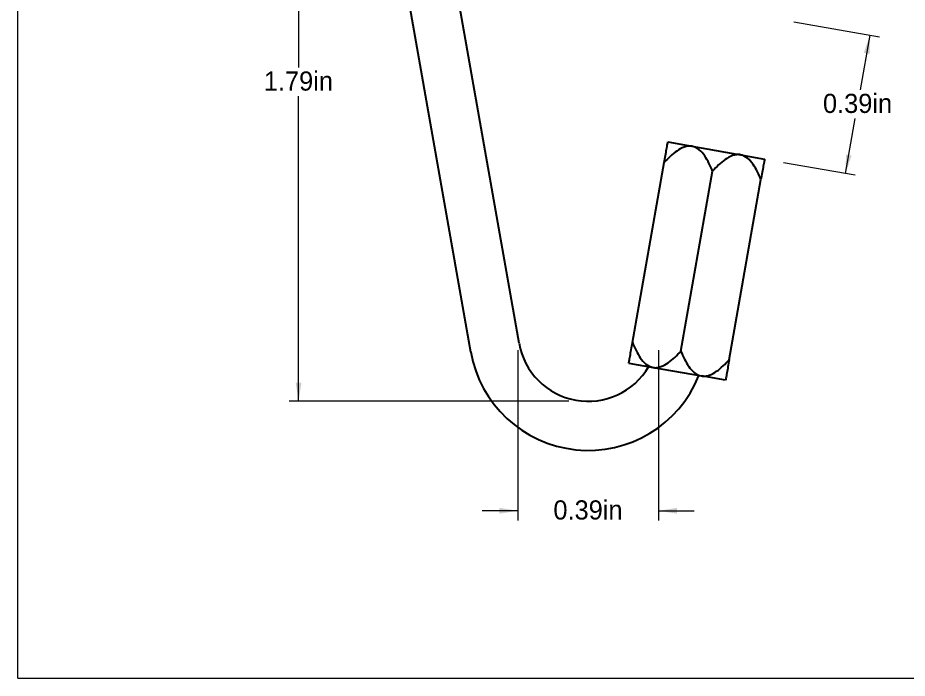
# Model space of a CAD drawing. Header units: inches. Extents: x 0.11 to 4.62, y 0.11 to 3.55.
# Drawn here: x 0.108 to 2.602, y 0.108 to 1.96 of the extents above; entities that cross this region are included whole.
import ezdxf

# ---------------------------------------------------------------- set-up
doc = ezdxf.new("R2010")
doc.units = ezdxf.units.IN
doc.header["$LTSCALE"] = 0.43009
doc.header["$MEASUREMENT"] = 0
doc.linetypes.add('SLD-Solid', pattern=[0])
doc.styles.add('SLDTEXTSTYLE0', font='ARIAL.TTF', dxfattribs={"width": 0.948})
doc.dimstyles.new('SLDDIMSTYLE0', dxfattribs={"dimtxt": 0.052186, "dimasz": 0.052186, "dimexe": 0, "dimexo": 0.0625, "dimgap": 0.013047, "dimtad": 0, "dimtih": 1, "dimtoh": 1, "dimrnd": 1e-09, "dimdsep": 46, "dimtxsty": 'SLDTEXTSTYLE0', "dimsah": 1, "dimcen": 0.09, "dimadec": 0, "dimazin": 2, "dimtfac": 1, "dimtofl": 0, "dimtmove": 0, "dimatfit": 3, "dimfxl": 1, "dimfrac": 2, "dimtolj": 1, "dimtzin": 12, "dimarcsym": 0})
doc.dimstyles.new('SLDDIMSTYLE1', dxfattribs={"dimtxt": 0.052186, "dimasz": 0.052186, "dimexe": 0, "dimexo": 0.0625, "dimgap": 0.013047, "dimtad": 0, "dimtih": 1, "dimtoh": 1, "dimrnd": 1e-09, "dimzin": 12, "dimdsep": 46, "dimtxsty": 'SLDTEXTSTYLE0', "dimsah": 1, "dimcen": 0.09, "dimadec": 0, "dimazin": 3, "dimtfac": 1, "dimtofl": 0, "dimtmove": 0, "dimatfit": 3, "dimfxl": 1, "dimfrac": 2, "dimtolj": 1, "dimtzin": 12, "dimarcsym": 0})
doc.dimstyles.new('SLDDIMSTYLE2', dxfattribs={"dimtxt": 0.052186, "dimasz": 0.052186, "dimexe": 0, "dimexo": 0.0625, "dimgap": 0.013047, "dimtad": 0, "dimtih": 1, "dimtoh": 1, "dimrnd": 1e-09, "dimdsep": 46, "dimtxsty": 'SLDTEXTSTYLE0', "dimsah": 1, "dimcen": 0.09, "dimadec": 0, "dimazin": 2, "dimtfac": 1, "dimtmove": 0, "dimatfit": 0, "dimfxl": 1, "dimfrac": 2, "dimtolj": 1, "dimtzin": 12, "dimarcsym": 0})

# ---------------------------------------------------------------- blocks, each defined once
blk = doc.blocks.new('_D')
at = {"color": 7, "linetype": 'SLD-Solid', "lineweight": 18}
for p, q in [((2.2846, 1.9487), (2.5241, 1.9065)), ((2.4976, 1.9112), (2.4705, 1.7574)), ((2.4293, 1.5234), (2.4564, 1.6772)), ((2.255, 1.5541), (2.4558, 1.5188))]:
    blk.add_line(p, q, dxfattribs=at)
for points in [[(2.4976, 1.9112), (2.4806, 1.8612), (2.4965, 1.8584)], [(2.4293, 1.5234), (2.4462, 1.5734), (2.4304, 1.5762)]]:
    blk.add_solid(points, dxfattribs=at)
at = {"color": 7, "linetype": 'SLD-Solid', "lineweight": 18, "insert": (2.3659, 1.7465), "char_height": 0.05376, "attachment_point": 1, "style": 'SLDTEXTSTYLE0'}
blk.add_mtext('0.39in', dxfattribs=at)
blk = doc.blocks.new('_D_1')
at = {"color": 7, "linetype": 'SLD-Solid', "lineweight": 18}
for p, q in [((1.6535, 2.6755), (0.8683, 2.6755)), ((0.8951, 2.6755), (0.8951, 1.82)), ((0.8951, 0.8841), (0.8951, 1.7399)), ((1.6535, 0.8841), (0.8683, 0.8841))]:
    blk.add_line(p, q, dxfattribs=at)
for points in [[(0.8951, 2.6755), (0.8871, 2.6233), (0.9032, 2.6233)], [(0.8951, 0.8841), (0.9032, 0.9363), (0.8871, 0.9363)]]:
    blk.add_solid(points, dxfattribs=at)
at = {"color": 7, "linetype": 'SLD-Solid', "lineweight": 18, "insert": (0.7976, 1.8092), "char_height": 0.05376, "attachment_point": 1, "style": 'SLDTEXTSTYLE0'}
blk.add_mtext('1.79in', dxfattribs=at)
blk = doc.blocks.new('_D_2')
at = {"color": 7, "linetype": 'SLD-Solid', "lineweight": 18}
for p, q in [((1.5105, 1.0272), (1.5105, 0.5502)), ((1.9042, 1.0272), (1.9042, 0.5502)), ((1.5105, 0.5771), (1.4101, 0.5771)), ((1.9042, 0.5771), (2.0045, 0.5771))]:
    blk.add_line(p, q, dxfattribs=at)
for points in [[(1.5105, 0.5771), (1.4583, 0.5851), (1.4583, 0.569)], [(1.9042, 0.5771), (1.9563, 0.569), (1.9563, 0.5851)]]:
    blk.add_solid(points, dxfattribs=at)
at = {"color": 7, "linetype": 'SLD-Solid', "lineweight": 18, "insert": (1.6098, 0.6063), "char_height": 0.05376, "attachment_point": 1, "style": 'SLDTEXTSTYLE0'}
blk.add_mtext('0.39in', dxfattribs=at)

msp = doc.modelspace()

# ---------------------------------------------------------------- linework, layer by layer
at = {"color": 7, "linetype": 'SLD-Solid', "lineweight": 18}
for q in [(0.1075, 3.5482), (4.6235, 0.1075)]:
    msp.add_line((0.1075, 0.1075), q, dxfattribs=at)
at = {"color": 7, "linetype": 'SLD-Solid', "lineweight": 25}
for p, q in [((1.5134, 1.0468), (1.3099, 2.2019)), ((1.1742, 2.178), (1.3777, 1.0229)), ((1.9307, 1.6113), (1.9985, 1.5993)), ((1.9985, 1.5993), (2.1342, 1.5754)), ((2.1342, 1.5754), (2.2021, 1.5635)), ((1.8315, 1.0486), (1.9205, 1.5536)), ((1.9672, 1.0247), (2.0562, 1.5297)), ((2.1029, 1.0008), (2.1919, 1.5058)), ((1.8214, 0.9909), (1.8892, 0.979)), ((1.8892, 0.979), (2.0249, 0.9551)), ((2.0928, 0.9431), (2.0249, 0.9551))]:
    msp.add_line(p, q, dxfattribs=at)
for radius, end in [(0.3346, 338.1243), (0.1969, 329.5182)]:
    msp.add_arc((1.7073, 1.081), radius, 189.9945, end, dxfattribs=at)
for points, knots in [([(1.9205, 1.5536), (1.9217, 1.5604), (1.9229, 1.567), (1.9251, 1.5796), (1.9262, 1.5856), (1.9281, 1.5966), (1.929, 1.6016), (1.9303, 1.609), (1.9307, 1.6113), (1.9307, 1.6113)], [0, 0, 0, 0, 0.25, 0.25, 0.5, 0.5, 0.75, 0.75, 1, 1, 1, 1]), ([(1.9985, 1.5993), (1.9949, 1.6), (1.9912, 1.6001), (1.9837, 1.5993), (1.9799, 1.5983), (1.9692, 1.5946), (1.9622, 1.5906), (1.9494, 1.5815), (1.9433, 1.5764), (1.9316, 1.5655), (1.926, 1.5597), (1.9205, 1.5536)], [0, 0, 0, 0, 0.125, 0.125, 0.25, 0.25, 0.5, 0.5, 0.75, 0.75, 1, 1, 1, 1]), ([(2.0562, 1.5297), (2.0531, 1.5372), (2.0498, 1.5446), (2.0426, 1.5589), (2.0387, 1.5658), (2.0296, 1.5787), (2.0245, 1.5848), (2.0127, 1.5945), (2.0059, 1.598), (1.9985, 1.5993)], [0, 0, 0, 0, 0.25, 0.25, 0.5, 0.5, 0.75, 0.75, 1, 1, 1, 1]), ([(2.1342, 1.5754), (2.1306, 1.5761), (2.1269, 1.5762), (2.1194, 1.5753), (2.1157, 1.5744), (2.1049, 1.5706), (2.0979, 1.5667), (2.0851, 1.5576), (2.079, 1.5525), (2.0673, 1.5416), (2.0617, 1.5357), (2.0562, 1.5297)], [0, 0, 0, 0, 0.125, 0.125, 0.25, 0.25, 0.5, 0.5, 0.75, 0.75, 1, 1, 1, 1]), ([(2.1919, 1.5058), (2.1888, 1.5133), (2.1856, 1.5207), (2.1783, 1.535), (2.1744, 1.5419), (2.1653, 1.5548), (2.1602, 1.5609), (2.1484, 1.5706), (2.1416, 1.5741), (2.1342, 1.5754)], [0, 0, 0, 0, 0.25, 0.25, 0.5, 0.5, 0.75, 0.75, 1, 1, 1, 1]), ([(2.2021, 1.5635), (2.2021, 1.5635), (2.202, 1.5629), (2.2016, 1.5609), (2.2014, 1.5593), (2.2004, 1.5538), (2.1995, 1.5488), (2.1976, 1.5378), (2.1965, 1.5318), (2.1943, 1.5192), (2.1931, 1.5126), (2.1919, 1.5058)], [0, 0, 0, 0, 0.125, 0.125, 0.25, 0.25, 0.5, 0.5, 0.75, 0.75, 1, 1, 1, 1]), ([(1.8214, 0.9909), (1.8214, 0.9909), (1.8215, 0.9915), (1.8218, 0.9936), (1.8221, 0.9951), (1.8231, 1.0006), (1.8239, 1.0056), (1.8259, 1.0166), (1.8269, 1.0226), (1.8292, 1.0352), (1.8303, 1.0418), (1.8315, 1.0486)], [0, 0, 0, 0, 0.125, 0.125, 0.25, 0.25, 0.5, 0.5, 0.75, 0.75, 1, 1, 1, 1]), ([(1.8315, 1.0486), (1.8346, 1.0411), (1.8379, 1.0337), (1.8451, 1.0194), (1.8491, 1.0125), (1.8581, 0.9996), (1.8632, 0.9935), (1.8751, 0.9838), (1.8819, 0.9803), (1.8892, 0.979)], [0, 0, 0, 0, 0.25, 0.25, 0.5, 0.5, 0.75, 0.75, 1, 1, 1, 1]), ([(1.8892, 0.979), (1.8929, 0.9783), (1.8966, 0.9782), (1.9041, 0.9791), (1.9078, 0.98), (1.9186, 0.9838), (1.9255, 0.9877), (1.9384, 0.9968), (1.9445, 1.0019), (1.9561, 1.0129), (1.9618, 1.0187), (1.9672, 1.0247)], [0, 0, 0, 0, 0.125, 0.125, 0.25, 0.25, 0.5, 0.5, 0.75, 0.75, 1, 1, 1, 1]), ([(1.9672, 1.0247), (1.9703, 1.0172), (1.9736, 1.0098), (1.9808, 0.9955), (1.9848, 0.9886), (1.9938, 0.9757), (1.9989, 0.9696), (2.0108, 0.9599), (2.0176, 0.9564), (2.0249, 0.9551)], [0, 0, 0, 0, 0.25, 0.25, 0.5, 0.5, 0.75, 0.75, 1, 1, 1, 1]), ([(2.0249, 0.9551), (2.0286, 0.9544), (2.0323, 0.9543), (2.0398, 0.9551), (2.0435, 0.9561), (2.0543, 0.9598), (2.0612, 0.9638), (2.0741, 0.9729), (2.0802, 0.978), (2.0918, 0.9889), (2.0975, 0.9948), (2.1029, 1.0008)], [0, 0, 0, 0, 0.125, 0.125, 0.25, 0.25, 0.5, 0.5, 0.75, 0.75, 1, 1, 1, 1]), ([(2.1029, 1.0008), (2.1017, 0.994), (2.1006, 0.9874), (2.0984, 0.9748), (2.0973, 0.9688), (2.0954, 0.9578), (2.0945, 0.9528), (2.0932, 0.9454), (2.0928, 0.9431), (2.0928, 0.9431)], [0, 0, 0, 0, 0.25, 0.25, 0.5, 0.5, 0.75, 0.75, 1, 1, 1, 1])]:
    msp.add_open_spline(points, degree=3, knots=knots, dxfattribs=at)

# ---------------------------------------------------------------- dimensions: what is measured, and where the dimension line sits
at = {"color": 7, "linetype": 'SLD-Solid', "lineweight": 18}
for base, p1, p2, angle, dimstyle, picture, middle in [((0.8951, 0.8841), (1.7073, 2.6755), (1.7073, 0.8841), 90, 'SLDDIMSTYLE1', '_D_1', (0.8951, 1.78)), ((2.4976, 1.9112), (2.2021, 1.5635), (2.2316, 1.958), 80.0055, 'SLDDIMSTYLE0', '_D', (2.4635, 1.7173))]:
    dim = msp.add_linear_dim(base=base, p1=p1, p2=p2, angle=angle, dimstyle=dimstyle, dxfattribs=at)
    dim.commit()
    dim.dimension.update_dxf_attribs({"geometry": picture, "text_midpoint": middle, "dimtype": 160})
dim = msp.add_linear_dim(base=(1.9042, 0.5771), p1=(1.5105, 1.081), p2=(1.9042, 1.081), dimstyle='SLDDIMSTYLE2', dxfattribs=at)
dim.commit()
dim.dimension.update_dxf_attribs({"geometry": '_D_2', "text_midpoint": (1.7074, 0.5771), "dimtype": 160})

doc.saveas('drawing.dxf')
